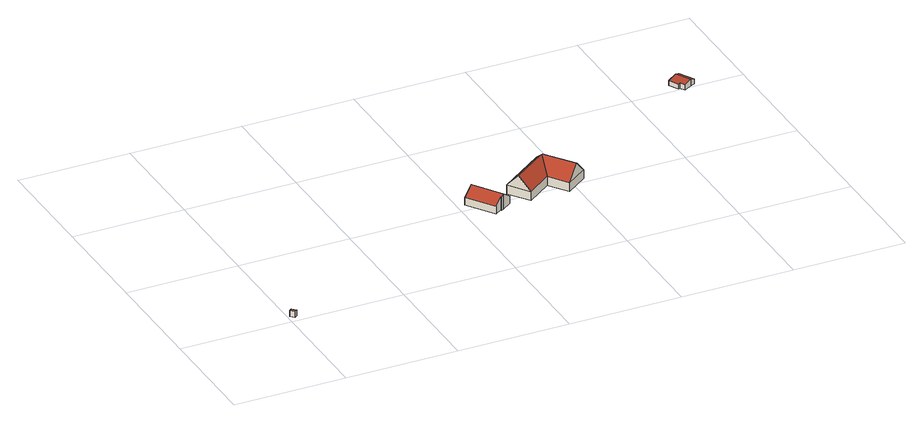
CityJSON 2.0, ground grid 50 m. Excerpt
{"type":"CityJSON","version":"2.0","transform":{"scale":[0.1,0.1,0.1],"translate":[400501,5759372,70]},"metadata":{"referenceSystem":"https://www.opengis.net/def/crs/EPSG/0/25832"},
"CityObjects":{
"building1":{"type":"Building","attributes":{"Gemeindeschluessel":"05515000","Geometrietyp2DReferenz":"3000","function":"31001_2500","roofType":"2100","measuredHeight":2.79},"address":[{"country":"Germany","locality":"Münster","thoroughfareNumber":"263b","thoroughfareName":"Rüschhausweg"}],"geometry":[{"type":"Solid","lod":"2","boundaries":[[[[0,1,2,3]],[[4,5,1,0]],[[6,7,5,4]],[[3,2,7,6]],[[4,0,3,6]],[[1,5,7,2]]]],"semantics":{"surfaces":[{"type":"WallSurface"},{"type":"RoofSurface"},{"type":"GroundSurface"}],"values":[[0,0,0,0,1,2]]}}]},
"building2":{"type":"Building","attributes":{"Gemeindeschluessel":"05515000","Geometrietyp2DReferenz":"3000","function":"31001_2460","roofType":"3100","measuredHeight":7.03},"geometry":[{"type":"Solid","lod":"2","boundaries":[[[[8,9,10,11]],[[12,13,9,8]],[[14,15,13,12]],[[16,17,15,14]],[[18,19,17,16]],[[20,21,19,18]],[[22,23,21,20]],[[11,10,23,22]],[[16,14,12,18]],[[8,11,22,20,18,12]],[[9,13,15,17,19,21,23,10]]]],"semantics":{"surfaces":[{"type":"WallSurface"},{"type":"RoofSurface"},{"type":"GroundSurface"}],"values":[[0,0,0,0,0,0,0,0,1,1,2]]}}]},
"building3":{"type":"Building","attributes":{"name":"Limbrock","Gemeindeschluessel":"05515000","Geometrietyp2DReferenz":"3000","function":"31001_1100","roofType":"5000","measuredHeight":10.18},"address":[{"country":"Germany","locality":"Münster","thoroughfareNumber":"263","thoroughfareName":"Rüschhausweg"}],"geometry":[{"type":"Solid","lod":"2","boundaries":[[[[24,25,26,27]],[[28,29,25,24]],[[30,31,29,28]],[[32,33,31,30]],[[34,35,33,32]],[[27,26,35,34]],[[36,37,34,32,38]],[[32,30,38]],[[38,30,28,36]],[[37,36,28,24,39]],[[24,27,39]],[[39,27,34,37]],[[25,29,31,33,35,26]]]],"semantics":{"surfaces":[{"type":"WallSurface"},{"type":"RoofSurface"},{"type":"GroundSurface"}],"values":[[0,0,0,0,0,0,1,0,1,1,0,1,2]]}}]},
"building4":{"type":"Building","attributes":{"Gemeindeschluessel":"05515000","Geometrietyp2DReferenz":"3000","function":"31001_1310","roofType":"3100","measuredHeight":3.11},"geometry":[{"type":"Solid","lod":"2","boundaries":[[[[40,41,42,43]],[[44,45,41,40]],[[46,47,45,44]],[[48,49,47,46]],[[50,51,49,48]],[[52,53,51,50]],[[54,55,53,52]],[[43,42,55,54]],[[48,46,44,40,43,50]],[[54,52,50,43]],[[41,45,47,49,51,53,55,42]]]],"semantics":{"surfaces":[{"type":"WallSurface"},{"type":"RoofSurface"},{"type":"GroundSurface"}],"values":[[0,0,0,0,0,0,0,0,1,1,2]]}}]}
},
"vertices":[
[16,36,42],[16,36,15],[4,26,15],[4,26,43],[31,17,42],[31,17,15],[20,8,43],[20,8,15],
[1031,534,44],[1031,534,10],[1113,414,10],[1113,414,44],[1073,563,80],[1073,563,10],[1115,592,44],[1115,592,10],[1200,466,44],[1200,466,10],[1158,438,80],[1158,438,10],[1146,429,70],[1146,429,10],[1143,434,70],[1143,434,10],
[1460,450,49],[1460,450,8],[1555,519,8],[1555,519,49],[1400,534,49],[1400,534,8],[1288,453,49],[1288,453,8],[1223,543,49],[1223,543,8],[1429,693,49],[1429,693,8],[1413,612,107],[1416,611,110],[1255,498,107],[1508,485,110],
[2235,989,28],[2235,989,4],[2269,1007,4],[2269,1007,35],[2223,1011,28],[2223,1011,4],[2216,1007,26],[2216,1007,4],[2192,1052,26],[2192,1052,4],[2234,1074,35],[2234,1074,4],[2253,1084,28],[2253,1084,4],[2289,1017,28],[2289,1017,4]
]}
